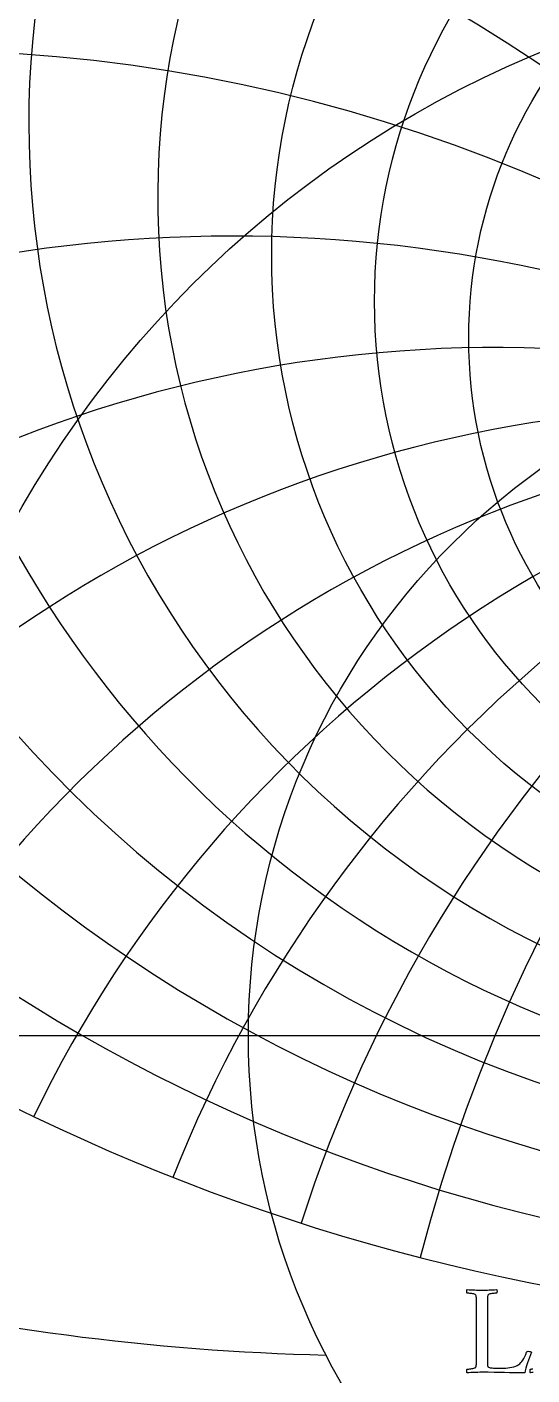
# Model space of a CAD drawing. Header units: millimetres. Extents: x -62 to 62, y -62 to 63.
# Drawn here: x -34.3 to -15.4, y -12.7 to 37.7 of the extents above; entities that cross this region are included whole.
import ezdxf

# ---------------------------------------------------------------- set-up
doc = ezdxf.new("R2010")
doc.units = ezdxf.units.MM
for name, color, linetype in [('CUT_OUTER', 1, 'Continuous'), ('ENGRAVE', 7, 'Continuous'), ('ENGRAVE_FINE', 8, 'Continuous'), ('TEXT', 5, 'Continuous')]:
    doc.layers.add(name, color=color, linetype=linetype)

msp = doc.modelspace()

# ---------------------------------------------------------------- linework, layer by layer
at = {"layer": 'CUT_OUTER'}
msp.add_arc((-0.0002, -0.0002), 61.6124, 137.460696, 87.802279, dxfattribs=at)
at = {"layer": 'ENGRAVE'}
msp.add_lwpolyline([(-60.75, 0), (60.75, 0)], dxfattribs=at)
for centre, radius in [((0, 0), 60.75), ((0, 29.209), 25.158), ((0, 27.4776), 21.3096), ((0, 26.1007), 17.781), ((0, 0), 39.7663), ((0, 0), 26.0306)]:
    msp.add_circle(centre, radius, dxfattribs=at)
for centre, radius, start, end in [((0, 31.3822), 29.4257, 95.00297, 84.99703), ((0, 34.1219), 34.2492, 144.62105, 35.37895), ((0, 37.6103), 39.822, 166.67757, 13.32243), ((0, 42.1223), 46.4306, 183.5108, 356.4892), ((0, 48.0917), 54.5205, 197.70452, 342.29548), ((0, 56.2415), 64.8271, 210.264592, 329.735408), ((0, -23.2997), 46.0894, 30.36667, 149.63333), ((0, -23.2997), 46.0894, 30.36667, 149.63333), ((0, 67.8705), 78.6623, 221.703376, 318.296624), ((-21.0074, 78.4008), 90.3845, 243.960765, 268.660142)]:
    msp.add_arc(centre, radius, start, end, dxfattribs=at)
at = {"layer": 'ENGRAVE_FINE'}
for centre, radius, start, end in [((-126.6296, -23.2997), 134.7564, 5.479245, 36.957699), ((-126.6296, -23.2997), 134.7564, 5.479245, 36.957699), ((-79.8292, -23.2997), 92.1788, 8.318056, 56.401004), ((-79.8292, -23.2997), 92.1788, 8.318056, 56.401004), ((-54.9272, -23.2997), 71.7024, 11.282167, 77.140586), ((-54.9272, -23.2997), 71.7024, 11.282167, 77.140586), ((-38.6736, -23.2997), 60.1654, 14.424584, 99.83197), ((-38.6736, -23.2997), 60.1654, 14.424584, 99.83197), ((38.6736, -23.2997), 60.1654, 80.16803, 165.575416), ((38.6736, -23.2997), 60.1654, 80.16803, 165.575416), ((-26.6097, -23.2997), 53.2195, 17.80967, 125.21799), ((-26.6097, -23.2997), 53.2195, 17.80967, 125.21799), ((26.6097, -23.2997), 53.2195, 54.78201, 162.19033), ((26.6097, -23.2997), 53.2195, 54.78201, 162.19033), ((-16.7752, -23.2997), 49.0473, 21.51853, 137.63001), ((-16.7752, -23.2997), 49.0473, 21.51853, 137.63001), ((16.7752, -23.2997), 49.0473, 42.36999, 158.48147), ((16.7752, -23.2997), 49.0473, 42.36999, 158.48147), ((-8.1268, -23.2997), 46.8004, 25.65685, 144.1555), ((-8.1268, -23.2997), 46.8004, 25.65685, 144.1555), ((8.1268, -23.2997), 46.8004, 35.8445, 154.34315), ((8.1268, -23.2997), 46.8004, 35.8445, 154.34315), ((0, 174.5958), 192.4536, 251.77375, 288.22625)]:
    msp.add_arc(centre, radius, start, end, dxfattribs=at)
at = {"layer": 'TEXT'}
msp.add_lwpolyline([(-17.0871, -12.0635), (-17.0871, -12.0689), (-17.0871, -12.0754), (-17.0871, -12.0832), (-17.0871, -12.0922), (-17.0871, -12.1154), (-17.0871, -12.1419), (-17.0871, -12.1717), (-17.0871, -12.2048), (-17.0868, -12.2388), (-17.0859, -12.2712), (-17.0844, -12.3022), (-17.0823, -12.3317), (-17.0793, -12.3575), (-17.0751, -12.3772), (-17.0697, -12.391), (-17.0631, -12.3988), (-17.0378, -12.4139), (-17.0098, -12.4257), (-16.9791, -12.4343), (-16.9458, -12.4395), (-16.9061, -12.4426), (-16.8565, -12.4449), (-16.7971, -12.4462), (-16.7278, -12.4467), (-16.4643, -12.4467), (-16.3956, -12.4447), (-16.3236, -12.4389), (-16.2483, -12.4292), (-16.1697, -12.4156), (-16.0935, -12.3977), (-16.0254, -12.3754), (-15.9654, -12.3486), (-15.9135, -12.3174), (-15.8711, -12.2832), (-15.8302, -12.2431), (-15.7908, -12.197), (-15.753, -12.1449), (-15.7169, -12.085), (-15.6829, -12.0156), (-15.651, -11.9365), (-15.6212, -11.8479), (-15.6135, -11.8353), (-15.5997, -11.8263), (-15.5799, -11.821), (-15.5542, -11.8192), (-15.5147, -11.821), (-15.4823, -11.8263), (-15.4572, -11.8353), (-15.4392, -11.8479), (-15.4735, -11.9452), (-15.5093, -12.0455), (-15.5465, -12.1488), (-15.5853, -12.2551), (-15.6214, -12.359), (-15.6506, -12.4551), (-15.6729, -12.5434), (-15.6883, -12.6239), (-15.8772, -12.6233), (-16.0655, -12.6215), (-16.2533, -12.6185), (-16.4404, -12.6144), (-16.6332, -12.6102), (-16.838, -12.6072), (-17.0547, -12.6054), (-17.2835, -12.6048), (-17.3628, -12.6052), (-17.438, -12.6066), (-17.5089, -12.6088), (-17.5757, -12.612), (-17.641, -12.6151), (-17.7074, -12.6173), (-17.7751, -12.6187), (-17.844, -12.6191), (-17.8522, -12.6078), (-17.8577, -12.5928), (-17.8606, -12.5742), (-17.8607, -12.5521), (-17.8588, -12.5299), (-17.8553, -12.5114), (-17.8504, -12.4964), (-17.844, -12.485), (-17.8266, -12.4846), (-17.8032, -12.4832), (-17.7739, -12.481), (-17.7386, -12.4778), (-17.7007, -12.4735), (-17.6637, -12.4676), (-17.6276, -12.4603), (-17.5925, -12.4515), (-17.5618, -12.4416), (-17.5392, -12.4311), (-17.5246, -12.42), (-17.5182, -12.4084), (-17.5097, -12.3775), (-17.5032, -12.3425), (-17.4989, -12.3033), (-17.4967, -12.2599), (-17.4956, -12.2135), (-17.4949, -12.1653), (-17.4944, -12.1153), (-17.4943, -12.0635), (-17.4943, -10.0659), (-17.4944, -10.014), (-17.4949, -9.9635), (-17.4956, -9.9146), (-17.4967, -9.8671), (-17.4989, -9.8226), (-17.5032, -9.7827), (-17.5097, -9.7472), (-17.5182, -9.7162), (-17.5246, -9.7027), (-17.5392, -9.6911), (-17.5618, -9.6812), (-17.5925, -9.6731), (-17.6276, -9.6664), (-17.6637, -9.6605), (-17.7007, -9.6556), (-17.7386, -9.6515), (-17.7739, -9.6484), (-17.8032, -9.6461), (-17.8266, -9.6448), (-17.844, -9.6444), (-17.8504, -9.633), (-17.8553, -9.618), (-17.8588, -9.5994), (-17.8607, -9.5773), (-17.8606, -9.5551), (-17.8577, -9.5366), (-17.8522, -9.5216), (-17.844, -9.5102), (-17.7724, -9.5128), (-17.7014, -9.5156), (-17.6311, -9.5188), (-17.5613, -9.5222), (-17.4922, -9.5253), (-17.4236, -9.5276), (-17.3556, -9.5289), (-17.2883, -9.5294), (-17.2193, -9.5289), (-17.1512, -9.5276), (-17.0839, -9.5253), (-17.0176, -9.5222), (-16.951, -9.5188), (-16.8829, -9.5156), (-16.8133, -9.5128), (-16.7422, -9.5102), (-16.7339, -9.5216), (-16.7284, -9.5366), (-16.7256, -9.5551), (-16.7254, -9.5773), (-16.7274, -9.5994), (-16.7308, -9.618), (-16.7357, -9.633), (-16.7422, -9.6444), (-16.7595, -9.6448), (-16.7829, -9.6461), (-16.8122, -9.6484), (-16.8476, -9.6515), (-16.8853, -9.6556), (-16.9218, -9.6605), (-16.9571, -9.6664), (-16.9913, -9.6731), (-17.0212, -9.6812), (-17.044, -9.6911), (-17.0595, -9.7027), (-17.0679, -9.7162), (-17.0744, -9.742), (-17.0793, -9.7713), (-17.0827, -9.8042), (-17.0847, -9.8408), (-17.0857, -9.88), (-17.0865, -9.921), (-17.0869, -9.9638), (-17.0871, -10.0084), (-17.0871, -10.0156), (-17.0871, -10.0228), (-17.0871, -10.03), (-17.0871, -10.0372), (-17.0871, -10.0443), (-17.0871, -10.0515), (-17.0871, -10.0587), (-17.0871, -10.0659)], close=True, dxfattribs=at)
msp.add_lwpolyline([(-15.3769, -12.6144), (-15.4248, -12.6167), (-15.4775, -12.6191), (-15.4817, -12.6118), (-15.4847, -12.5994), (-15.4865, -12.5819), (-15.4871, -12.5593), (-15.4865, -12.5358), (-15.4847, -12.5156), (-15.4817, -12.4986), (-15.4775, -12.485), (-15.4522, -12.4837), (-15.4194, -12.4796), (-15.3792, -12.4729)], dxfattribs=at)

doc.saveas('drawing.dxf')
